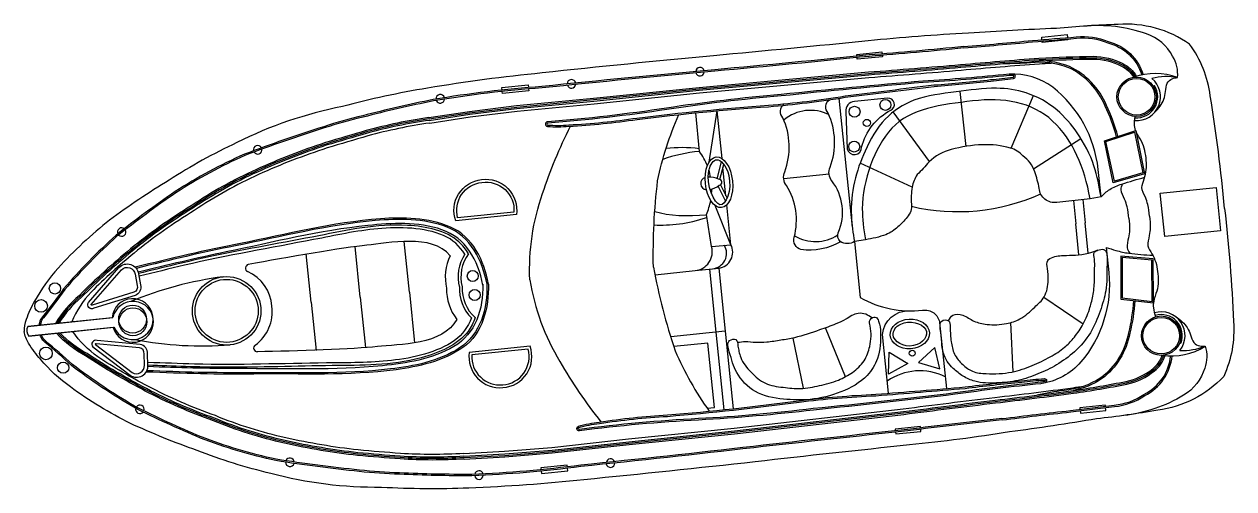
# Model space of a CAD drawing. Header units: metres. Extents: x 305319 to 309379, y 1922910 to 1926166.
# Drawn here: x 307822.9 to 307889.7, y 1923153.3 to 1923179 of the extents above; entities that cross this region are included whole.
import ezdxf

# ---------------------------------------------------------------- set-up
doc = ezdxf.new("R2010")
doc.units = ezdxf.units.M

msp = doc.modelspace()

# ---------------------------------------------------------------- linework, layer by layer
at = {"color": 32, "true_color": 0xcd6928}
for p, q in [((307885.271, 1923175.605), (307885.336, 1923175.646)), ((307868.633, 1923167.802), (307867.9, 1923174.94)), ((307874.931, 1923172.279), (307874.597, 1923175.323)), ((307877.407, 1923172.175), (307878.651, 1923175.086)), ((307860.711, 1923171.395), (307861.158, 1923174.245)), ((307861.43, 1923171.604), (307861.158, 1923174.245)), ((307872.892, 1923171.434), (307870.891, 1923174.183)), ((307878.653, 1923171.033), (307881.261, 1923172.721)), ((307861.167, 1923170.475), (307861.402, 1923171.416)), ((307871.944, 1923170.027), (307869.062, 1923171.343)), ((307861.316, 1923170.438), (307861.526, 1923171.278)), ((307861.642, 1923169.543), (307861.482, 1923171.101)), ((307867.346, 1923170.733), (307864.837, 1923170.475)), ((307861.206, 1923170.092), (307861.618, 1923169.239)), ((307861.345, 1923170.158), (307861.707, 1923169.407)), ((307881.368, 1923169.334), (307881.5, 1923168.05)), ((307861.92, 1923166.837), (307861.043, 1923169.009)), ((307861.92, 1923166.837), (307861.693, 1923169.039)), ((307880.853, 1923169.278), (307880.984, 1923167.997)), ((307881.16, 1923166.281), (307880.984, 1923167.997)), ((307881.672, 1923166.373), (307881.5, 1923168.05)), ((307841.434, 1923163.933), (307841.147, 1923166.729)), ((307844.147, 1923164.212), (307843.859, 1923167.016)), ((307860.856, 1923166.728), (307861.92, 1923166.837)), ((307838.722, 1923163.654), (307838.446, 1923166.333)), ((307844.147, 1923164.212), (307844.436, 1923161.408)), ((307838.722, 1923163.654), (307838.997, 1923160.976)), ((307841.434, 1923163.933), (307841.722, 1923161.137)), ((307881.385, 1923162.438), (307879.217, 1923163.922)), ((307861.094, 1923161.99), (307861.534, 1923157.704)), ((307861.606, 1923162.043), (307862.046, 1923157.759)), ((307868.246, 1923159.525), (307867.147, 1923162.23)), ((307877.518, 1923159.802), (307877.395, 1923162.53)), ((307865.929, 1923158.887), (307865.353, 1923161.67)), ((307886.728, 1923161.419), (307886.8, 1923161.392))]:
    msp.add_line(p, q, dxfattribs=at)
for points in [[(307889.21, 1923168.842, 0.01736), (307888.418, 1923175.077, 0.12634), (307887.272, 1923177.938, 0.172899), (307883.321, 1923179.026, 0.013884), (307879.918, 1923178.806, 0.008973), (307875.056, 1923178.535, 0.01509), (307869.503, 1923178.117, -0.002245), (307860.959, 1923177.297, 0.003342), (307851.478, 1923176.342, 0.016984), (307845.153, 1923175.501, 0.024546), (307840.447, 1923174.483, 0.067942), (307834.602, 1923172.486, 0.033948), (307830.871, 1923170.408, 0.022001), (307827.579, 1923168.197, 0.042872), (307824.734, 1923165.541, 0.059514), (307823.427, 1923163.707, 0.046364), (307822.964, 1923162.694, 0.104882), (307822.856, 1923162.024, 0.104882)], [(307886.61, 1923176.091, 0.164393), (307886.339, 1923177.266, 0.188684), (307884.891, 1923178.505, 0.10758), (307881.42, 1923178.931)], [(307874.788, 1923177.803, 0.002942), (307878.59, 1923178.138, -0.002013), (307881.014, 1923178.336, -0.130442), (307882.779, 1923178.083, -0.261246), (307884.707, 1923176.244, -0.209197)], [(307874.795, 1923177.727, 0.002941), (307878.597, 1923178.062, -0.002014), (307881.021, 1923178.259, -0.130992), (307882.754, 1923178.01, -0.261832), (307884.634, 1923176.222, -0.261832)], [(307874.788, 1923177.803, -0.006425), (307869.558, 1923177.336, -0.002217), (307861.03, 1923176.518, 0.003368), (307851.472, 1923175.592, 0.024633), (307845.466, 1923174.867, 0.015037), (307841.566, 1923173.97, 0.025439), (307839.418, 1923173.368, 0.013843), (307835.03, 1923171.845, 0.040266), (307831.202, 1923169.776, 0.016729), (307827.932, 1923167.358, 0.029739), (307825.032, 1923164.394, -0.01525), (307823.859, 1923162.837, 0.132389), (307823.701, 1923162.519, 0.028442), (307823.673, 1923162.378, 0.028442)], [(307874.796, 1923177.727, -0.006424), (307869.565, 1923177.26, -0.002217), (307861.037, 1923176.441, 0.003368), (307851.479, 1923175.515, 0.024633), (307845.48, 1923174.791, 0.015038), (307841.585, 1923173.895, 0.025461), (307839.441, 1923173.295, 0.013839), (307835.059, 1923171.774, 0.040238), (307831.245, 1923169.712, 0.016715), (307827.982, 1923167.299, 0.029693), (307825.092, 1923164.347, -0.015234), (307823.918, 1923162.788, 0.134036), (307823.776, 1923162.501, 0.024879), (307823.752, 1923162.386, 0.024879)], [(307845.226, 1923173.871), (307847.467, 1923174.21), (307850.07, 1923174.532), (307854.322, 1923174.941), (307860.158, 1923175.541), (307869.527, 1923176.395, 0.002601), (307874.62, 1923176.806, -0.004411), (307878.95, 1923177.158, -0.013009), (307881.939, 1923177.263, -0.113396), (307883.584, 1923176.862, -0.146005), (307884.335, 1923176.154, -1.595219)], [(307845.237, 1923173.795), (307847.478, 1923174.134), (307850.079, 1923174.455), (307854.33, 1923174.865), (307860.165, 1923175.465), (307869.534, 1923176.319, 0.002601), (307874.627, 1923176.73, -0.004411), (307878.955, 1923177.082, -0.013003), (307881.939, 1923177.186, -0.113337), (307883.549, 1923176.793, -0.144821), (307884.259, 1923176.129, -0.138987)], [(307845.248, 1923173.719), (307847.488, 1923174.058), (307850.087, 1923174.379), (307854.337, 1923174.789), (307860.173, 1923175.388), (307869.54, 1923176.242, 0.002601), (307874.634, 1923176.653, -0.00441), (307878.96, 1923177.005, -0.012997), (307881.939, 1923177.11, -0.113276), (307883.515, 1923176.725, -0.142458), (307884.185, 1923176.103, -0.142458)], [(307845.271, 1923173.568), (307847.509, 1923173.906), (307850.104, 1923174.227), (307854.353, 1923174.636), (307860.187, 1923175.236), (307869.553, 1923176.089, 0.002601), (307874.647, 1923176.5, -0.00441), (307878.971, 1923176.852, -0.002867), (307879.625, 1923176.888, -0.002867)], [(307883.235, 1923172.813, 0.043334), (307882.61, 1923174.511, 0.18333), (307880.607, 1923176.632, 0.123985), (307878.473, 1923176.897, -0.015377), (307876.954, 1923176.852)], [(307883.308, 1923172.837, 0.043195), (307882.68, 1923174.542, 0.183415), (307880.638, 1923176.702, 0.094511), (307878.987, 1923177.007)], [(307882.38, 1923169.488), (307882.224, 1923171.005, 0.202722), (307879.709, 1923175.548, 0.178768), (307877.293, 1923176.272, -0.010028), (307872.534, 1923175.886, 0.005356), (307864.691, 1923175.145, 0.016605), (307858.362, 1923174.396, -0.018921), (307851.794, 1923173.641, 0.925873), (307851.782, 1923173.382, 0.041202), (307852.963, 1923173.391, 0.024461), (307856.734, 1923173.772, -0.012888), (307864.003, 1923174.475, 0.019359), (307868.245, 1923174.994, -0.002375), (307873.153, 1923175.598, 0.006386), (307876.286, 1923175.895, 0.013656), (307877.539, 1923176.039, 0.862706), (307877.541, 1923176.279, -0.648089)], [(307877.534, 1923176.203, 0.016488), (307877.299, 1923176.196, -0.010023), (307872.539, 1923175.81, 0.005356), (307864.698, 1923175.069, 0.016607), (307858.374, 1923174.32, -0.018921), (307851.8, 1923173.564, -0.01143), (307851.797, 1923173.564, 0.913283), (307851.79, 1923173.458, 0.041174), (307852.957, 1923173.468, 0.024478), (307856.724, 1923173.848, -0.012889), (307863.997, 1923174.552, 0.019362), (307868.234, 1923175.07, -0.002377), (307873.145, 1923175.675, 0.006391), (307876.279, 1923175.971, 0.013664), (307877.528, 1923176.115, -0.000701), (307877.529, 1923176.115, 0.819976), (307877.534, 1923176.203, 0.819976)], [(307868.749, 1923167.014, -0.291269), (307867.966, 1923167.009, -0.299867), (307867.851, 1923167.498, 0.273478), (307867.506, 1923170.369, -0.28657), (307867.403, 1923171.128, 0.198759), (307867.302, 1923174.116, -0.45148), (307867.363, 1923174.859, -1.463971)], [(307857.635, 1923165.598, -0.033687), (307857.869, 1923170.378, -0.051879), (307859.037, 1923174.036, -1.92312)], [(307867.979, 1923167.001, -0.164009), (307865.792, 1923166.565, -0.407559), (307865.421, 1923167.248, 0.20466), (307864.997, 1923170.111, -0.28657), (307864.894, 1923170.87, 0.198759), (307864.793, 1923173.858, -0.45148), (307864.854, 1923174.601, -1.463971)], [(307845.226, 1923173.871, 0.031596), (307841.765, 1923173.152, 0.004928), (307839.509, 1923172.483, 0.02844), (307835.688, 1923170.999, 0.042875), (307832.091, 1923168.984, 0.035347), (307828.734, 1923166.602, 0.024093), (307825.904, 1923164.031, 0.079837), (307824.577, 1923162.471)], [(307845.236, 1923173.795, 0.031592), (307841.785, 1923173.078, 0.004926), (307839.532, 1923172.409, 0.028436), (307835.72, 1923170.929, 0.042895), (307832.132, 1923168.92, 0.035363), (307828.782, 1923166.543, 0.024111), (307825.956, 1923163.975, 0.077658), (307824.673, 1923162.481, 0.077658)], [(307845.247, 1923173.719, 0.031588), (307841.806, 1923173.005, 0.004924), (307839.555, 1923172.336, 0.028433), (307835.752, 1923170.859, 0.042917), (307832.174, 1923168.855, 0.035379), (307828.831, 1923166.484, 0.02413), (307826.008, 1923163.918, 0.075408), (307824.77, 1923162.491, 0.075408)], [(307845.269, 1923173.567, 0.031581), (307841.848, 1923172.857, 0.00492), (307839.601, 1923172.19, 0.028426), (307835.815, 1923170.719, 0.042959), (307832.257, 1923168.726, 0.035411), (307828.929, 1923166.365, 0.028829), (307826.557, 1923164.214, 0.092336), (307825.487, 1923162.565, 0.080328)], [(307850.806, 1923164.896, -0.096403), (307851.514, 1923169.662, -0.040538), (307853.058, 1923173.396, -1.92312)], [(307882.38, 1923169.488), (307881.776, 1923169.378), (307879.935, 1923169.179, -0.448043), (307878.969, 1923169.951, 0.025561), (307878.717, 1923170.872, 0.15676), (307878.061, 1923171.751, 0.144288), (307877.367, 1923172.187, 0.079427), (307875.824, 1923172.367, 0.054179), (307874.1, 1923172.105, 0.127294), (307872.872, 1923171.415, -0.025195), (307872.221, 1923170.713, 0.112656), (307871.943, 1923170.019, 0.061652), (307871.897, 1923169.086, -0.222278), (307871.661, 1923168.357, -0.049109), (307871.151, 1923167.825, -0.09997), (307870.492, 1923167.389, -0.045992), (307869.356, 1923167.11), (307868.749, 1923167.014)], [(307850.066, 1923168.5), (307846.707, 1923168.155, -0.483063), (307848.135, 1923170.438, -0.50024), (307850.066, 1923168.5, -0.418424)], [(307889.21, 1923168.842, -0.01736), (307889.702, 1923162.576, -0.12634), (307889.162, 1923159.542, -0.172899), (307885.515, 1923157.673, -0.013884), (307882.138, 1923157.196, -0.008973), (307877.323, 1923156.473, -0.01509), (307871.801, 1923155.753, 0.002245), (307863.268, 1923154.818, -0.003342), (307853.791, 1923153.826, -0.016984), (307847.428, 1923153.363, -0.024546), (307842.612, 1923153.403, -0.067942), (307836.484, 1923154.169, -0.033948), (307832.408, 1923155.445, -0.022001), (307828.735, 1923156.94, -0.042872), (307825.41, 1923158.963, -0.059514), (307823.758, 1923160.492, -0.046364), (307823.098, 1923161.39, -0.104882), (307822.856, 1923162.024, -0.104882)], [(307857.737, 1923165.173), (307859.945, 1923165.4, 0.462925), (307860.856, 1923166.728), (307860.565, 1923168.498)], [(307882.668, 1923166.689), (307882.81, 1923165.304, -0.202722), (307881.271, 1923160.344, -0.178768), (307879.053, 1923159.143, 0.010028), (307874.314, 1923158.554, -0.005356), (307866.485, 1923157.684, -0.016605), (307860.136, 1923157.131, 0.018921), (307853.552, 1923156.535, -0.925873), (307853.488, 1923156.786, -0.041202), (307854.645, 1923157.017, -0.024461), (307858.415, 1923157.411, 0.012888), (307865.675, 1923158.2, -0.019359), (307869.934, 1923158.555, 0.002375), (307874.862, 1923158.962, -0.006386), (307877.99, 1923159.309, -0.013656), (307879.247, 1923159.422, -0.862706), (307879.297, 1923159.187, 0.648089)], [(307859.945, 1923165.4), (307860.902, 1923165.498, 0.545737), (307861.562, 1923166.801, 0.282905)], [(307860.902, 1923165.498), (307861.247, 1923165.533, 0.516839), (307861.92, 1923166.837, 0.282905)], [(307868.749, 1923167.014), (307869.068, 1923163.913, 0.158322), (307872.514, 1923163.208, -0.417676), (307873.459, 1923162.528), (307873.834, 1923158.873)], [(307829.177, 1923165.232), (307829.284, 1923164.623, -0.382221), (307828.987, 1923164.018), (307826.703, 1923163.321, -0.786544), (307826.403, 1923163.627), (307828.092, 1923165.578, -0.616464), (307829.177, 1923165.232, -3.844907)], [(307857.635, 1923165.598, 0.033687), (307858.836, 1923160.965, 0.051879), (307860.724, 1923157.621, 1.92312)], [(307850.806, 1923164.896, 0.096403), (307852.468, 1923160.374, 0.040538), (307854.739, 1923157.031, 1.92312)], [(307884.167, 1923163.739, -0.043334), (307883.901, 1923161.949, -0.18333), (307882.371, 1923159.466, -0.123985), (307880.336, 1923158.772, 0.015377), (307878.838, 1923158.507)], [(307884.244, 1923163.73, -0.043195), (307883.976, 1923161.933, -0.183415), (307882.415, 1923159.403, -0.094511), (307880.861, 1923158.769)], [(307870.633, 1923158.61), (307870.299, 1923161.86, -0.406088), (307871.799, 1923163.173)], [(307847.158, 1923155.127, -0.031588), (307843.643, 1923155.127, -0.004924), (307841.303, 1923155.323, -0.028433), (307837.279, 1923155.996, -0.042917), (307833.368, 1923157.23, -0.035379), (307829.613, 1923158.873, -0.02413), (307826.327, 1923160.811, -0.075408), (307824.825, 1923161.956, -0.075408)], [(307847.148, 1923155.28, -0.031581), (307843.654, 1923155.28, -0.00492), (307841.318, 1923155.476, -0.028426), (307837.313, 1923156.146, -0.042959), (307833.423, 1923157.374, -0.035411), (307829.685, 1923159.008, -0.028829), (307826.925, 1923160.633, -0.092336), (307825.542, 1923162.03, -0.080328)], [(307876.912, 1923157.135, 0.006425), (307871.696, 1923156.529, 0.002217), (307863.179, 1923155.596, -0.003368), (307853.633, 1923154.559, -0.024633), (307847.605, 1923154.048, -0.015037), (307843.605, 1923154.133, -0.025439), (307841.378, 1923154.285, -0.013843), (307836.773, 1923154.884, -0.040266), (307832.604, 1923156.131, -0.016729), (307828.91, 1923157.834, -0.029739), (307825.469, 1923160.146, 0.01525), (307824.003, 1923161.432, -0.132389), (307823.784, 1923161.712, -0.028442), (307823.728, 1923161.843, -0.028442)], [(307876.904, 1923157.212, 0.006424), (307871.687, 1923156.605, 0.002217), (307863.171, 1923155.672, -0.003368), (307853.624, 1923154.635, -0.024633), (307847.604, 1923154.124, -0.015038), (307843.607, 1923154.21, -0.025461), (307841.387, 1923154.361, -0.013839), (307836.787, 1923154.96, -0.040238), (307832.633, 1923156.202, -0.016715), (307828.947, 1923157.902, -0.029693), (307825.518, 1923160.205, 0.015234), (307824.051, 1923161.493, -0.134036), (307823.854, 1923161.744, -0.024879), (307823.807, 1923161.852, -0.024879)], [(307847.167, 1923154.973, -0.031596), (307843.633, 1923154.974, -0.004928), (307841.287, 1923155.171, -0.02844), (307837.245, 1923155.847, -0.042875), (307833.313, 1923157.087, -0.035347), (307829.542, 1923158.737, -0.024093), (307826.248, 1923160.679, -0.079837), (307824.632, 1923161.936)], [(307847.162, 1923155.05, -0.031592), (307843.638, 1923155.05, -0.004926), (307841.295, 1923155.247, -0.028436), (307837.262, 1923155.922, -0.042895), (307833.34, 1923157.159, -0.035363), (307829.578, 1923158.805, -0.024111), (307826.288, 1923160.745, -0.077658), (307824.728, 1923161.946, -0.077658)], [(307829.697, 1923160.169), (307829.678, 1923160.786, 0.382221), (307829.264, 1923161.318), (307826.886, 1923161.536, 0.786544), (307826.655, 1923161.176), (307828.706, 1923159.609, 0.616464), (307829.697, 1923160.169, 3.844907)], [(307847.159, 1923155.127), (307849.421, 1923155.251), (307852.031, 1923155.465), (307856.275, 1923155.928), (307862.111, 1923156.528), (307871.456, 1923157.596, -0.002601), (307876.527, 1923158.23, 0.00441), (307880.835, 1923158.765, 0.012997), (307883.772, 1923159.268, 0.113276), (307885.237, 1923159.966, 0.142458), (307885.766, 1923160.711, 0.142458)], [(307847.163, 1923155.05), (307849.426, 1923155.174), (307852.038, 1923155.388), (307856.283, 1923155.852), (307862.119, 1923156.451), (307871.465, 1923157.52, -0.002601), (307876.536, 1923158.154, 0.004411), (307880.845, 1923158.689, 0.013003), (307883.788, 1923159.193, 0.113337), (307885.285, 1923159.906, 0.144821), (307885.844, 1923160.7, 0.138987)], [(307847.167, 1923154.973), (307849.431, 1923155.098), (307852.045, 1923155.312), (307856.292, 1923155.775), (307862.127, 1923156.375), (307871.475, 1923157.444, -0.002601), (307876.545, 1923158.077, 0.004411), (307880.856, 1923158.613, 0.013009), (307883.804, 1923159.118, 0.113396), (307885.332, 1923159.845, 0.146005), (307885.924, 1923160.692, 1.595219)], [(307850.815, 1923161.217), (307847.456, 1923160.871, 0.483063), (307849.317, 1923158.926, 0.50024), (307850.815, 1923161.217, 0.418424)], [(307876.903, 1923157.211, -0.002941), (307880.694, 1923157.657, 0.002014), (307883.107, 1923157.956, 0.130992), (307884.754, 1923158.553, 0.261832), (307886.23, 1923160.686, 0.261832)], [(307876.912, 1923157.135, -0.002942), (307880.703, 1923157.581, 0.002013), (307883.116, 1923157.88, 0.130442), (307884.793, 1923158.487, 0.261246), (307886.307, 1923160.679, 0.209197)], [(307888.138, 1923161.216, -0.164393), (307888.112, 1923160.01, -0.188684), (307886.946, 1923158.502, -0.10758), (307883.635, 1923157.38)], [(307879.275, 1923159.261, -0.016488), (307879.043, 1923159.219, 0.010023), (307874.304, 1923158.63, -0.005356), (307866.476, 1923157.76, -0.016607), (307860.132, 1923157.208, 0.018921), (307853.542, 1923156.611, 0.01143), (307853.539, 1923156.611, -0.913283), (307853.511, 1923156.713, -0.041174), (307854.655, 1923156.941, -0.024478), (307858.42, 1923157.335, 0.012889), (307865.685, 1923158.124, -0.019362), (307869.939, 1923158.478, 0.002377), (307874.87, 1923158.885, -0.006391), (307877.999, 1923159.232, -0.013664), (307879.251, 1923159.345, 0.000701), (307879.252, 1923159.345, -0.819976), (307879.275, 1923159.261, -0.819976)], [(307847.15, 1923155.28), (307849.41, 1923155.404), (307852.016, 1923155.618), (307856.259, 1923156.081), (307862.094, 1923156.68), (307871.437, 1923157.749, -0.002601), (307876.509, 1923158.382, 0.00441), (307880.813, 1923158.917, 0.002867), (307881.462, 1923159.015, 0.002867)]]:
    msp.add_lwpolyline(points, format="xyb", dxfattribs=at)
for points in [[(307879.113, 1923178.182), (307879.099, 1923178.32), (307880.506, 1923178.464), (307880.523, 1923178.297)], [(307880.531, 1923178.221), (307880.537, 1923178.169), (307879.129, 1923178.024), (307879.121, 1923178.106)], [(307868.888, 1923177.269), (307868.878, 1923177.368), (307870.269, 1923177.511), (307870.281, 1923177.393)], [(307870.289, 1923177.316), (307870.297, 1923177.239), (307868.906, 1923177.096), (307868.896, 1923177.193)], [(307849.27, 1923175.396), (307849.256, 1923175.528), (307850.711, 1923175.677), (307850.726, 1923175.534)], [(307850.734, 1923175.458), (307850.744, 1923175.358), (307849.289, 1923175.208), (307849.278, 1923175.319)], [(307860.18, 1923172.001), (307859.988, 1923174.133)], [(307861.247, 1923165.533), (307861.606, 1923162.043), (307858.591, 1923161.733)], [(307860.735, 1923165.481), (307861.094, 1923161.99)], [(307823.054, 1923162.315), (307827.757, 1923162.798)], [(307827.72, 1923162.794), (307823.054, 1923162.315)], [(307823.109, 1923161.78), (307827.811, 1923162.263)], [(307827.775, 1923162.259), (307823.109, 1923161.78)], [(307860.609, 1923157.785), (307861.006, 1923157.826), (307860.64, 1923161.392), (307858.76, 1923161.199)], [(307882.62, 1923157.894), (307882.614, 1923157.946), (307881.207, 1923157.802), (307881.216, 1923157.72)], [(307881.223, 1923157.644), (307881.238, 1923157.506), (307882.645, 1923157.651), (307882.628, 1923157.818)], [(307872.407, 1923156.697), (307872.4, 1923156.774), (307871.008, 1923156.631), (307871.018, 1923156.535)], [(307871.026, 1923156.458), (307871.036, 1923156.36), (307872.427, 1923156.503), (307872.415, 1923156.621)], [(307852.883, 1923154.54), (307852.873, 1923154.64), (307851.418, 1923154.491), (307851.429, 1923154.38)], [(307851.437, 1923154.303), (307851.45, 1923154.171), (307852.906, 1923154.321), (307852.891, 1923154.464)]]:
    msp.add_lwpolyline(points, dxfattribs=at)
for points in [[(307868.353, 1923172.142, 0.917705), (307869.143, 1923172.233, -0.209704), (307870.755, 1923174.286, 0.850912), (307870.584, 1923174.944), (307868.752, 1923174.756, 0.435659), (307868.265, 1923174.189)], [(307849.927, 1923168.64), (307846.816, 1923168.321, -0.460147), (307848.154, 1923170.286, -0.47706)], [(307828.987, 1923165.2), (307829.097, 1923164.579, -0.383069), (307828.922, 1923164.199), (307826.614, 1923163.495, -0.853636), (307826.563, 1923163.518), (307828.233, 1923165.448, -0.613527)], [(307829.505, 1923160.161), (307829.486, 1923160.791, 0.383069), (307829.237, 1923161.128), (307826.834, 1923161.349, 0.853636), (307826.789, 1923161.315), (307828.817, 1923159.766, 0.613527)], [(307850.707, 1923161.051), (307847.596, 1923160.732, 0.460147), (307849.305, 1923159.08, 0.47706)]]:
    msp.add_lwpolyline(points, format="xyb", close=True, dxfattribs=at)
for points in [[(307884.784, 1923170.766), (307883.058, 1923170.256), (307882.565, 1923172.591), (307884.296, 1923173.164)], [(307884.694, 1923170.82), (307883.116, 1923170.353), (307882.654, 1923172.54), (307884.238, 1923173.064)], [(307888.986, 1923167.605), (307885.901, 1923167.288), (307885.655, 1923169.691), (307888.739, 1923170.008)], [(307885.267, 1923166.058), (307883.474, 1923166.206), (307883.466, 1923163.82), (307885.277, 1923163.611)], [(307885.191, 1923165.987), (307883.55, 1923166.123), (307883.543, 1923163.888), (307885.2, 1923163.697)], [(307871.706, 1923160.251), (307870.636, 1923159.668), (307870.666, 1923160.886)], [(307872.297, 1923160.312), (307873.463, 1923159.959), (307873.187, 1923161.145)]]:
    msp.add_lwpolyline(points, close=True, dxfattribs=at)
for centre, radius in [((307884.348, 1923175.025), 1.09), ((307884.348, 1923175.025), 1.013), ((307870.462, 1923174.575), 0.304), ((307868.753, 1923174.193), 0.304), ((307869.437, 1923173.577), 0.197), ((307868.735, 1923172.266), 0.304), ((307847.65, 1923165.1), 0.305), ((307824.557, 1923164.415), 0.313), ((307834.045, 1923163.174), 1.896), ((307834.045, 1923163.174), 1.896), ((307834.045, 1923163.174), 1.743), ((307834.045, 1923163.174), 1.743), ((307847.757, 1923164.055), 0.305), ((307823.787, 1923163.448), 0.349), ((307828.849, 1923162.715), 0.771), ((307828.864, 1923162.567), 0.771), ((307885.707, 1923161.799), 1.09), ((307885.707, 1923161.799), 1.013), ((307824.057, 1923160.819), 0.349), ((307871.946, 1923160.828), 0.163), ((307825.008, 1923160.029), 0.313)]:
    msp.add_circle(centre, radius, dxfattribs=at)
for centre, radius, start, end in [((307860.212, 1923176.416), 0.237, 11.96183, 178.4643), ((307860.212, 1923176.416), 0.237, 197.0885, 353.33763), ((307885.38, 1923172.795), 3.517, 69.53521, 109.87083), ((307884.348, 1923175.025), 1.32, 265.19231, 50.09391), ((307886.03, 1923172.622), 3.517, 80.50858, 103.74112), ((307853.107, 1923175.739), 0.237, 10.73728, 180.83639), ((307853.107, 1923175.739), 0.237, 199.49657, 352.0771), ((307884.348, 1923175.025), 1.167, 265.19231, 32.14219), ((307845.852, 1923174.911), 0.237, 14.14035, 184.54693), ((307845.852, 1923174.911), 0.237, 203.20583, 355.48146), ((307866.309, 1923172.029), 2.243, 62.49095, 130.63844), ((307835.762, 1923172.092), 0.237, 26.15498, 194.25065), ((307835.762, 1923172.092), 0.237, 212.88571, 7.51992), ((307857.312, 1923169.913), 3.548, 21.30069, 36.0565), ((307857.312, 1923169.913), 3.548, 10.76899, 17.10831), ((307860.597, 1923170.224), 0.347, 106.66879, 265.01436), ((307860.703, 1923169.338), 1.241, 99.48175, 99.75106), ((307860.703, 1923169.338), 1.241, 64.27111, 91.9112), ((307860.521, 1923171.11), 1.241, 281.46902, 307.46188), ((307861.258, 1923170.291), 0.166, 275.8665, 95.8665), ((307860.521, 1923171.11), 1.241, 271.98193, 272.25124), ((307857.312, 1923169.913), 3.548, 355.81561, 0.05552), ((307874.46, 1923179.831), 11.166, 256.76601, 294.2386), ((307857.312, 1923169.913), 3.548, 336.49147, 349.84248), ((307828.242, 1923167.536), 0.237, 50.49402, 205.63607), ((307828.242, 1923167.536), 0.237, 224.27384, 31.85625), ((307866.594, 1923169.254), 2.243, 239.06652, 303.27068), ((307849.026, 1923165.003), 2.894, 154.99064, 191.59298), ((307849.14, 1923165.052), 2.3, 146.82828, 194.57804), ((307849.14, 1923165.052), 2.146, 143.37092, 194.57804), ((307835.284, 1923165.535), 0.202, 100.20415, 246.67189), ((307834.274, 1923163.267), 2.281, 4.12615, 65.92727), ((307836.47, 1923145.087), 20.143, 97.4683, 112.53911), ((307849.085, 1923164.429), 2.894, 180.14002, 216.74236), ((307849.207, 1923164.405), 2.3, 177.15495, 224.90471), ((307849.207, 1923164.405), 2.146, 177.15495, 228.36207), ((307828.849, 1923162.715), 1.132, 203.53297, 175.98252), ((307828.864, 1923162.567), 1.132, 195.75047, 168.20002), ((307834.288, 1923163.129), 2.281, 305.80573, 7.60684), ((307885.707, 1923161.799), 1.32, 321.63908, 106.54068), ((307885.707, 1923161.799), 1.167, 339.5908, 106.54068), ((307823.449, 1923162.085), 0.456, 149.77385, 221.95914), ((307823.449, 1923162.085), 0.456, 149.77385, 221.95914), ((307832.741, 1923181.375), 20.143, 259.19388, 274.26469), ((307835.739, 1923161.114), 0.202, 125.0611, 271.52884), ((307886.264, 1923164.192), 3.517, 261.86216, 302.19778), ((307886.865, 1923164.495), 3.517, 267.99187, 291.22441), ((307872.365, 1923156.732), 3.124, 63.33506, 125.22253), ((307829.25, 1923157.722), 0.237, 339.87674, 147.45916), ((307829.25, 1923157.722), 0.237, 166.09692, 321.23897), ((307837.54, 1923154.792), 0.237, 177.48234, 345.57802), ((307837.54, 1923154.792), 0.237, 4.21307, 158.84729), ((307855.264, 1923154.748), 0.237, 19.65589, 172.23642), ((307855.264, 1923154.748), 0.237, 190.8966, 0.99571), ((307847.992, 1923154.083), 0.237, 187.18606, 357.59265), ((307847.992, 1923154.083), 0.237, 16.25153, 168.52717)]:
    msp.add_arc(centre, radius, start, end, dxfattribs=at)
for start_param, end_param in [(4.712389, 5.232342), (0.830012, 1.576846)]:
    msp.add_ellipse((307860.36, 1923170.248), major_axis=(-4.122, -0.423), ratio=0.425319, start_param=start_param, end_param=end_param, dxfattribs=at)
for centre, major_axis, ratio in [((307861.258, 1923170.291), (-0.144, 1.403), 0.533092), ((307871.814, 1923161.895), (-1.084, -0.062), 0.758117)]:
    msp.add_ellipse(centre, major_axis=major_axis, ratio=ratio, dxfattribs=at)
for points in [[(307885.322, 1923174.134), (307885.649, 1923174.504), (307885.948, 1923175.307), (307886.037, 1923175.77), (307886.321, 1923176.018), (307886.61, 1923176.091)], [(307882.38, 1923169.488), (307881.987, 1923171.195), (307881.066, 1923173.019), (307879.947, 1923174.286), (307878.239, 1923175.239), (307876.604, 1923175.494), (307874.365, 1923175.292), (307872.041, 1923174.828), (307870.453, 1923173.79), (307869.337, 1923172.011), (307868.749, 1923170.314), (307868.578, 1923168.407), (307868.749, 1923167.014)], [(307885.066, 1923168.416), (307884.966, 1923169.054), (307884.83, 1923169.465), (307884.641, 1923170.003), (307884.771, 1923170.48), (307884.879, 1923171.502), (307884.611, 1923172.557), (307884.326, 1923173.078), (307884.237, 1923173.424), (307884.258, 1923173.939)], [(307882.38, 1923169.488), (307882.858, 1923169.898), (307883.528, 1923170.192), (307884.799, 1923170.571)], [(307885.066, 1923168.416), (307885.098, 1923167.772), (307885.048, 1923167.341), (307884.973, 1923166.776), (307885.197, 1923166.336), (307885.51, 1923165.356), (307885.462, 1923164.269), (307885.29, 1923163.701), (307885.273, 1923163.344), (307885.398, 1923162.845)], [(307873.946, 1923162.625), (307874.196, 1923162.932), (307874.739, 1923162.927), (307875.354, 1923162.609), (307876.077, 1923162.422), (307877.157, 1923162.473), (307877.894, 1923162.729), (307878.712, 1923163.376), (307879.236, 1923163.951), (307879.462, 1923164.878), (307879.417, 1923165.516), (307879.431, 1923165.959), (307879.733, 1923166.151), (307880.467, 1923166.246), (307881.875, 1923166.431), (307882.576, 1923166.555), (307882.712, 1923165.777), (307882.639, 1923164.281), (307882.331, 1923163.165), (307881.791, 1923161.965), (307880.91, 1923160.913), (307879.924, 1923160.187), (307878.891, 1923159.679), (307877.802, 1923159.327), (307876.61, 1923159.184), (307875.395, 1923159.28), (307874.763, 1923159.557), (307874.211, 1923159.984), (307873.666, 1923160.836), (307873.571, 1923161.435), (307873.496, 1923162.179), (307873.572, 1923162.603), (307873.946, 1923162.625), (307874.039, 1923162.275), (307874.098, 1923161.464), (307874.281, 1923160.784), (307874.733, 1923160.198), (307875.278, 1923159.83), (307876.038, 1923159.698), (307877.447, 1923159.787), (307878.581, 1923160.15), (307879.577, 1923160.633), (307880.367, 1923161.156), (307880.843, 1923161.642), (307881.331, 1923162.34), (307881.738, 1923163.265), (307881.925, 1923163.987), (307882.018, 1923164.84), (307882.026, 1923165.543), (307882.012, 1923166.041), (307882.022, 1923166.418), (307882.217, 1923166.544)], [(307882.668, 1923166.689), (307883.205, 1923166.516), (307883.921, 1923166.364), (307885.243, 1923166.252)], [(307862.364, 1923160.929), (307862.312, 1923161.222), (307862.194, 1923161.585), (307861.846, 1923161.527), (307861.833, 1923160.912), (307862.24, 1923159.763), (307863.273, 1923158.711), (307864.82, 1923158.29), (307866.293, 1923158.272), (307868.005, 1923158.69), (307869.452, 1923159.599), (307870.026, 1923160.545), (307870.187, 1923161.974), (307870.086, 1923162.598), (307869.899, 1923162.832), (307869.613, 1923162.673), (307869.615, 1923162.34), (307869.595, 1923161.207), (307869.278, 1923160.414), (307868.637, 1923159.769), (307867.865, 1923159.346), (307866.809, 1923159.038), (307865.775, 1923158.877), (307864.808, 1923158.941), (307863.824, 1923159.166), (307863.037, 1923159.773), (307862.462, 1923160.601), (307862.364, 1923160.929)], [(307869.712, 1923162.781), (307869.374, 1923162.982), (307868.955, 1923163.035), (307868.272, 1923162.71), (307867.727, 1923162.448), (307866.822, 1923162.116), (307865.434, 1923161.687), (307864.685, 1923161.547), (307863.901, 1923161.435), (307863.282, 1923161.419), (307862.721, 1923161.456), (307862.287, 1923161.417)], [(307886.479, 1923162.87), (307886.874, 1923162.574), (307887.331, 1923161.849), (307887.512, 1923161.413), (307887.84, 1923161.229), (307888.138, 1923161.216)]]:
    msp.add_spline(points, degree=3, dxfattribs=at)
for points, knots in [([(307881.776, 1923169.378), (307881.462, 1923171.107), (307880.843, 1923172.623), (307878.569, 1923174.735), (307876.977, 1923174.999), (307873.585, 1923174.586), (307871.809, 1923174.385), (307869.825, 1923172.174), (307869.204, 1923170.42), (307869.177, 1923168.268), (307869.26, 1923167.713), (307869.356, 1923167.11)], [0, 0, 0, 0, 0.0684102, 0.0684102, 0.1368204, 0.1368204, 0.2052306, 0.2052306, 0.2736407, 0.2736407, 0.2974604, 0.2974604, 0.2974604, 0.2974604]), ([(307861.13, 1923171.541), (307860.971, 1923171.525), (307860.775, 1923171.307), (307860.536, 1923170.166), (307860.994, 1923169.099), (307861.638, 1923168.987), (307861.996, 1923169.841), (307861.669, 1923171.224), (307861.335, 1923171.562), (307861.13, 1923171.541)], [0, 0, 0, 0, 1.031451, 1.031451, 2.992455, 2.992455, 4.95346, 4.95346, 6.283185, 6.283185, 6.283185, 6.283185]), ([(307883.92, 1923168.298), (307883.895, 1923168.513), (307883.853, 1923168.873), (307883.688, 1923169.391), (307883.436, 1923169.808), (307883.529, 1923170.098), (307883.569, 1923170.206)], [0, 0, 0, 0, 0.00840925, 0.01405459, 0.02148076, 0.02583256, 0.02583256, 0.02583256, 0.02583256]), ([(307848.514, 1923164.66), (307848.27, 1923165.954), (307847.66, 1923167.28), (307845.177, 1923168.343), (307843.776, 1923168.359), (307839.848, 1923168.066), (307837.387, 1923167.404), (307832.883, 1923166.533), (307830.974, 1923166.078), (307828.995, 1923165.586)], [0, 0, 0, 0, 0.0462196, 0.0462196, 0.0924392, 0.0924392, 0.1947325, 0.1947325, 0.2709084, 0.2709084, 0.2709084, 0.2709084]), ([(307848.439, 1923164.646), (307848.188, 1923165.978), (307847.524, 1923167.299), (307844.954, 1923168.304), (307843.524, 1923168.277), (307839.583, 1923167.934), (307837.111, 1923167.283), (307832.722, 1923166.415), (307830.922, 1923165.986), (307829.052, 1923165.521)], [0, 0, 0, 0, 0.0480884, 0.0480884, 0.0961768, 0.0961768, 0.1985377, 0.1985377, 0.2704106, 0.2704106, 0.2704106, 0.2704106]), ([(307848.212, 1923164.604), (307847.956, 1923165.964), (307847.26, 1923167.216), (307844.627, 1923168.114), (307843.168, 1923168.034), (307839.17, 1923167.618), (307836.63, 1923166.972), (307832.385, 1923166.098), (307830.766, 1923165.71), (307829.157, 1923165.312)], [0, 0, 0, 0, 0.0508337, 0.0508337, 0.1016674, 0.1016674, 0.2060328, 0.2060328, 0.2709084, 0.2709084, 0.2709084, 0.2709084]), ([(307847.418, 1923166.332), (307847.265, 1923166.584), (307846.505, 1923167.563), (307843.266, 1923168.209), (307838.819, 1923167.217), (307833.816, 1923166.386), (307830.524, 1923165.571), (307829.176, 1923165.238)], [0.0234044, 0.0234044, 0.0234044, 0.0234044, 0.0350942, 0.0739111, 0.138251, 0.2165713, 0.2709084, 0.2709084, 0.2709084, 0.2709084]), ([(307883.92, 1923168.298), (307883.939, 1923168.083), (307883.971, 1923167.722), (307883.915, 1923167.182), (307883.753, 1923166.721), (307883.903, 1923166.457), (307883.964, 1923166.359)], [0, 0, 0, 0, 0.00840925, 0.01405459, 0.02148076, 0.02583256, 0.02583256, 0.02583256, 0.02583256]), ([(307847.215, 1923166.31), (307846.919, 1923166.762), (307846.547, 1923167.124), (307844.978, 1923167.803), (307843.606, 1923167.823), (307841.204, 1923167.61), (307840.042, 1923167.348), (307836.484, 1923166.659), (307834.076, 1923166.25), (307830.88, 1923165.501), (307830.047, 1923165.295), (307829.213, 1923165.089)], [0.0248254, 0.0248254, 0.0248254, 0.0248254, 0.0474598, 0.0474598, 0.0949196, 0.0949196, 0.1423794, 0.1423794, 0.237299, 0.237299, 0.2709084, 0.2709084, 0.2709084, 0.2709084]), ([(307846.403, 1923166.227), (307845.392, 1923167.467), (307842.975, 1923166.912), (307840.525, 1923166.686), (307837.339, 1923166.136), (307835.244, 1923165.732)], [0.0313661, 0.0313661, 0.0313661, 0.0313661, 0.1084744, 0.1084744, 0.1920729, 0.1920729, 0.1920729, 0.1920729]), ([(307848.514, 1923164.66), (307848.539, 1923163.344), (307848.21, 1923161.922), (307845.996, 1923160.377), (307844.627, 1923160.076), (307840.722, 1923159.563), (307838.177, 1923159.712), (307833.59, 1923159.649), (307831.628, 1923159.706), (307829.591, 1923159.786)], [0, 0, 0, 0, 0.0462196, 0.0462196, 0.0924392, 0.0924392, 0.1947325, 0.1947325, 0.2709084, 0.2709084, 0.2709084, 0.2709084]), ([(307848.437, 1923164.659), (307848.463, 1923163.304), (307848.082, 1923161.876), (307845.77, 1923160.369), (307844.364, 1923160.105), (307840.435, 1923159.639), (307837.882, 1923159.774), (307833.408, 1923159.732), (307831.559, 1923159.786), (307829.634, 1923159.861)], [0, 0, 0, 0, 0.0480884, 0.0480884, 0.0961768, 0.0961768, 0.1985377, 0.1985377, 0.2704106, 0.2704106, 0.2704106, 0.2704106]), ([(307848.207, 1923164.655), (307848.233, 1923163.271), (307847.806, 1923161.904), (307845.41, 1923160.489), (307843.966, 1923160.271), (307839.967, 1923159.865), (307837.349, 1923159.981), (307833.015, 1923159.973), (307831.35, 1923160.024), (307829.694, 1923160.086)], [0, 0, 0, 0, 0.0508337, 0.0508337, 0.1016674, 0.1016674, 0.2060328, 0.2060328, 0.2709084, 0.2709084, 0.2709084, 0.2709084]), ([(307847.781, 1923162.801), (307847.683, 1923162.524), (307847.137, 1923161.41), (307844.097, 1923160.118), (307839.542, 1923160.186), (307834.474, 1923159.983), (307831.085, 1923160.111), (307829.697, 1923160.163)], [0.0234044, 0.0234044, 0.0234044, 0.0234044, 0.0350942, 0.0739111, 0.138251, 0.2165713, 0.2709084, 0.2709084, 0.2709084, 0.2709084]), ([(307847.578, 1923162.781), (307847.379, 1923162.279), (307847.089, 1923161.849), (307845.691, 1923160.865), (307844.352, 1923160.566), (307841.956, 1923160.286), (307840.766, 1923160.306), (307837.142, 1923160.258), (307834.701, 1923160.168), (307831.419, 1923160.252), (307830.561, 1923160.284), (307829.703, 1923160.316)], [0.0248254, 0.0248254, 0.0248254, 0.0248254, 0.0474598, 0.0474598, 0.0949196, 0.0949196, 0.1423794, 0.1423794, 0.237299, 0.237299, 0.2709084, 0.2709084, 0.2709084, 0.2709084]), ([(307846.765, 1923162.697), (307846.028, 1923161.278), (307843.549, 1923161.329), (307841.104, 1923161.052), (307837.872, 1923160.943), (307835.739, 1923160.913)], [0.0313661, 0.0313661, 0.0313661, 0.0313661, 0.1084744, 0.1084744, 0.1920729, 0.1920729, 0.1920729, 0.1920729]), ([(307870.883, 1923161.842), (307870.904, 1923161.482), (307871.469, 1923161.143), (307872.566, 1923161.352), (307872.87, 1923161.817), (307872.496, 1923162.5), (307871.771, 1923162.675), (307871.024, 1923162.3), (307870.871, 1923162.059), (307870.883, 1923161.842)], [0, 0, 0, 0, 1.743273, 1.743273, 3.486547, 3.486547, 5.22982, 5.22982, 6.283185, 6.283185, 6.283185, 6.283185])]:
    msp.add_open_spline(points, degree=3, knots=knots, dxfattribs=at)
for points in [[(307858.339, 1923172.178), (307858.922, 1923172.243), (307859.544, 1923172.247), (307860.189, 1923172.163)], [(307857.669, 1923167.927), (307858.56, 1923167.888), (307859.564, 1923167.991), (307860.581, 1923168.345)]]:
    msp.add_open_spline(points, degree=3, dxfattribs=at)

doc.saveas('drawing.dxf')
